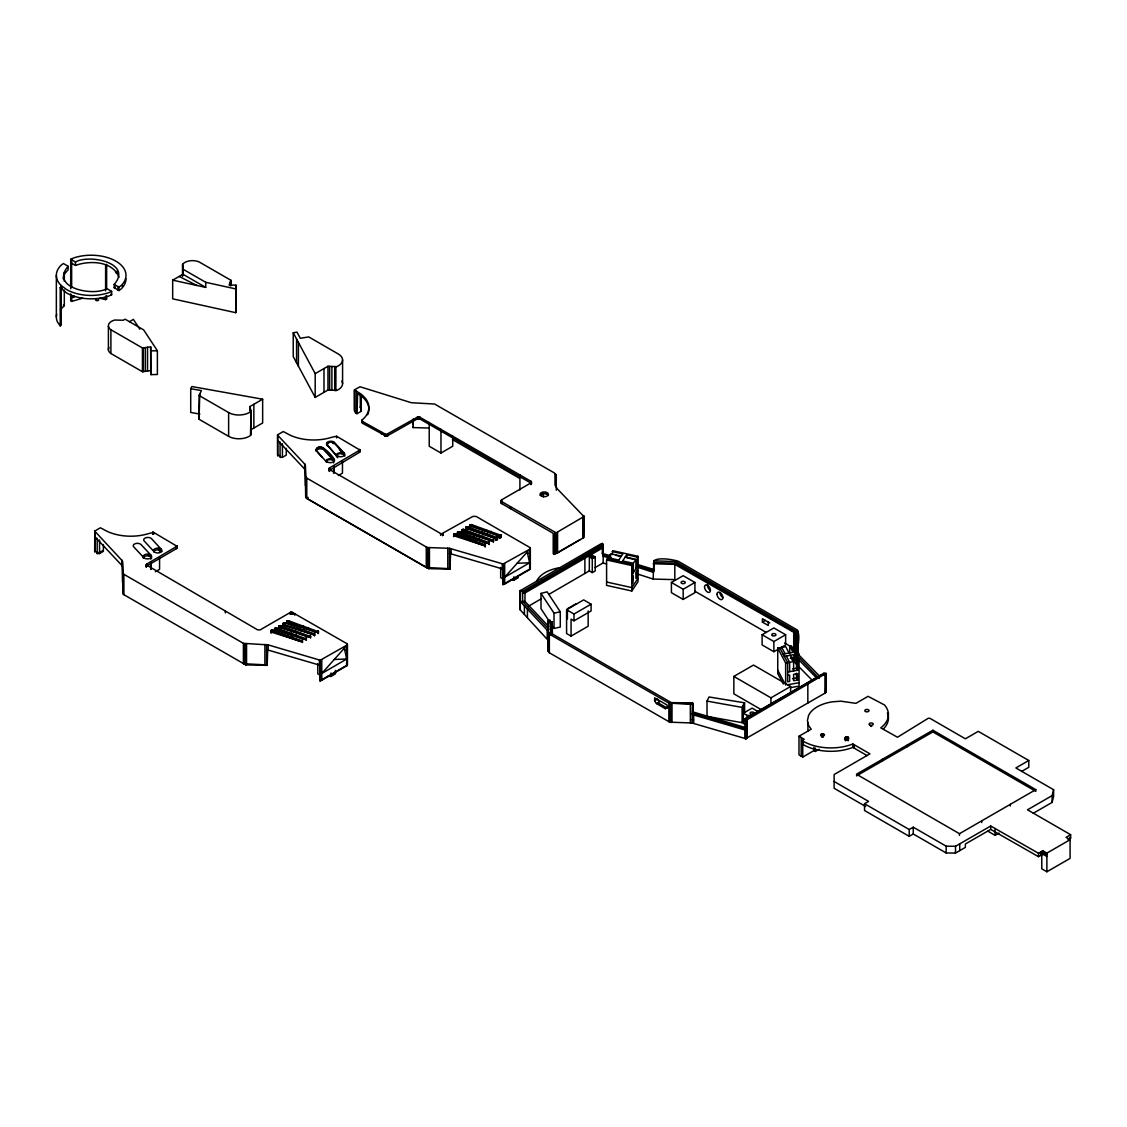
<?xml version="1.0" encoding="UTF-8"?>
<svg xmlns="http://www.w3.org/2000/svg" width="1127" height="1127" viewBox="0 0 1127 1127"><rect width="100%" height="100%" fill="white"/><g stroke="black" fill="none" stroke-linecap="round" stroke-linejoin="round"><path stroke-width="1.5" d="M1021.611 771.432L1028.782 767.29L1028.782 760.5L978.278 731.353L965.388 738.791L929.817 718.265L928.254 718.279L897.486 737.241L880.779 727.873A38.233 22.075 0 0 0 886.047 706.981L884.512 704.967L868.086 696.331L855.928 703.347L840.911 701.177L832.247 701.825A33.486 19.328 0 0 0 808.566 715.504L807.425 720.505L808.566 725.506L811.201 729.183L798.987 736.227L798.987 754.907L802.748 757.076L813.905 750.61L815.37 751.455L815.37 748.06M834.121 781.49L868.579 801.396L864.536 803.72L864.536 810.51L909.221 836.319L913.264 833.98L946.159 852.97L955.499 853.083L965.374 847.391L965.374 843.996L990.703 829.402L1038.516 856.675L1042.841 854.167L1042.841 850.772L1046.884 853.111L1070.086 839.714L1070.086 858.38L1046.884 871.777L1041.771 868.818L1041.771 853.548L1046.884 856.506M909.221 836.319L909.221 829.528L913.264 827.19L946.159 846.18L955.499 846.292L990.703 826.006L1038.516 853.28L1042.841 850.772M913.264 833.98L913.264 827.19M946.159 852.97L946.159 846.18M955.499 853.083L955.499 846.292M959.739 850.631L959.739 843.841M589.322 570.882L589.365 556.921L592.281 555.231L595.225 556.935L595.225 570.91L592.267 572.586L589.322 570.882L548.948 594.338M592.267 572.586L592.295 558.612L595.225 556.935M280.074 455.66L277.721 455.688L277.58 434.867L283.243 431.542L286.737 433.36A37.332 21.554 0 0 0 331.704 437.304L336.621 436.248L359.879 450.039L329.647 467.86L329.647 469.621L441.361 533.93L472.946 516.391L476.045 516.391L530.028 547.609L529.591 569.586M182.574 264.352L182.983 269.184L205.72 282.313L205.72 287.413L182.983 274.284L172.67 280.158L172.67 298.824L235.782 312.686L235.98 285.173L229.077 285.046L230.965 280.299L199.409 262.084A10.805 6.241 0 0 0 182.574 264.352L182.574 276.242M235.782 312.686L235.98 285.173M354.427 389.843L357.597 391.914A37.952 21.906 0 0 1 363.88 418.342L362.105 420.089L362.471 421.442L386.167 434.613L416.99 417.384L419.765 417.173L530.986 481.328L530.986 482.891L501.783 499.754L501.092 501.247L556.146 532.832L583.913 516.546L557.259 488.822C553.442 484.624 558.978 476.636 554.484 473.016L434.585 404.029L411.341 402.719L360.048 386.758L354.427 389.843L354.441 410.58L355.428 412.905L357.005 413.694L360.978 411.397L360.978 394.422M429.373 428.035L413.172 427.584L413.271 426.302M146.144 564.796L257.689 629.894L260.112 629.894L290.062 612.609L292.175 612.285L346.75 643.559L347.37 644.869L320.237 660.239L268.198 644.898L243.404 643.334L123.885 574.319L122.815 572.882L122.322 560.823L94.696 531.099L100.345 527.774L103.839 529.577A37.332 21.554 0 0 0 148.806 533.522L153.723 532.465L176.981 546.257L146.749 564.078L146.144 566.825M146.2 566.332L176.53 548.595L176.967 546.144M329.028 470.593L359.414 452.364L359.414 451.11M319.941 679.13L320.237 680.609L321.773 680.271L347.13 665.564L346.51 663.789M502.839 582.898L503.135 584.378L504.671 584.04L530.028 569.346L530.253 568.318M583.885 521.843L583.476 520.632M826.077 683.554L825.668 682.342M63.112 278.721L64.07 274.523L68.141 269.663L68.141 266.268L63.351 263.507L61.013 265.282A34.824 20.103 0 0 0 61.013 285.385L66.549 289.54A34.824 20.103 0 0 0 108.586 292.738L111.643 291.386L111.643 294.781L108.586 296.133A34.824 20.103 0 0 1 66.549 292.935L60.21 287.653L61.224 287.061L61.224 325.252L60.21 325.844L57.533 322.125A34.824 20.103 0 0 1 56.646 314.292M270.748 630.726L300.261 641.531L302.445 640.995L272.931 630.204L270.903 630.514L270.748 632.416M274.579 628.796L276.819 628.049L306.333 638.854L304.149 639.375L275.016 629.415C273.551 629.373 274.875 630.43 276.819 629.754L305.952 639.713L305.952 638.023M316.673 450.701L326.745 462.324A4.156 2.395 0 0 1 326.337 460.506L326.745 459.929A4.156 2.395 0 0 1 330.352 458.717L331.423 458.802A4.156 2.395 0 0 1 333.944 459.929L333.944 459.069C333.353 456.449 317.884 439.248 316.264 450.969L316.673 451.547L316.264 450.124M316.264 448.884L316.264 450.969M286.723 621.428L316.236 632.233L318.42 631.712L288.921 620.907L286.878 621.216L286.681 623.358M453.646 534.494L483.145 545.299L485.343 544.778L455.829 533.973L453.787 534.297L453.646 536.635M457.477 532.578L459.717 531.831L489.231 542.622L487.033 543.158L457.477 532.578L457.477 534.268M461.746 530.014L491.259 540.819L493.443 540.284L463.93 529.493L461.901 529.803L461.746 532.155M469.621 525.21L499.134 536.001L501.318 535.48L471.804 524.675L469.776 524.999L469.621 527.351M1033.29 813.257L1052.097 802.41L1052.097 795.62L1053.618 789.731L1015.878 767.952L1028.782 760.5M1052.097 802.41L1053.618 796.521L1053.618 789.731M826.077 673.368L747.243 719.674L745.694 720.012L745.398 718.533L823.907 673.199L826.077 673.368L825.584 692.823L745.694 738.678L692.048 722.985L669.776 722.182L549.342 652.772L548.271 651.321L547.778 620.597L549.948 620.273L550.582 634.642L550.582 632.937L548.567 633.43L548.567 652.11M826.006 692.246L825.668 690.837M97.176 551.892L94.696 551.469L95.034 530.69M277.721 455.688L277.932 454.843M547.99 640.15L520.28 609.975L520.209 590.717L601.043 543.763C605.805 541.65 601.057 553.103 602.804 554.639L611.031 557.273M520.153 609.538L520.491 590.463M243.404 643.334L243.404 663.704L266.592 664.916L267.141 663.662M122.533 561.697L122.815 593.253L123.885 594.69L245.799 664.902L267.141 665.367L267.705 650.533M277.721 435.304L305.22 464.592L305.713 497.021L306.769 498.472L426.288 567.473L449.49 568.684L450.039 567.444M308.023 497.317L308.023 499.007L428.683 568.67L450.039 569.135L450.589 552.61M692.048 722.985L692.598 703.065L671.255 702.6L550.582 632.937M692.598 704.755L693.161 703.516L675.2 703.234M693.161 703.516L693.161 711.996L692.048 714.504L745.694 730.197L745.144 718.956L821.752 674.735M251.194 429.584L262.647 422.977L262.647 399.212L249.87 406.579L251.096 411.158L250.476 435.473A14.538 8.396 0 0 1 245.306 437.924L243.207 438.403A14.538 8.396 0 0 1 228.626 436.332L199.028 419.244L199.761 393.999M743.341 720.378L742.115 722.675L707.009 716.392L707.009 701.107L709.052 696.965L744.581 702.811L744.581 712.997M637.347 565.712L653.801 570.98L653.801 560.795C658.351 557.302 671.424 559.161 678.299 561.288L796.676 629.641C802.03 636.53 795.211 648.124 799.452 655.618L819.709 676.27M676.439 560.556L674.819 564.373L674.819 579.644L653.167 579.053L653.801 562.486L675.622 563.317L795.563 632.557L796.409 644.165L795.338 644.193L794.634 632.796L795.563 632.557L795.563 630.852L675.622 561.612L653.801 560.795M501.783 499.754L501.008 502.543L501.783 503.628L553.216 533.325L553.216 553.695L554.442 554.399L554.442 552.709L557.583 552.864L583.561 537.72L583.842 516.124M199.902 414.088L190.717 412.454L190.717 388.688L191.872 386.533L262.647 399.212M742.115 722.675L742.115 707.404L744.581 702.811M671.255 702.6L670.579 722.407M612.186 554.653L612.736 550.709L637.981 556.287L637.981 581.757L631.824 590.999L606.594 585.406L606.594 559.95L610.735 553.794L621.371 556.146M618.019 561.19L622.865 553.906L612.186 551.54M621.893 562.049L626.739 554.766L637.417 557.132L637.981 556.287M631.824 590.999L631.824 565.543L635.924 559.372L625.246 557.006M632.571 573.756L637.417 566.472L637.417 557.132M632.571 577.151L633.318 576.024L632.571 583.518L632.571 564.416L607.34 558.823M637.981 578.362L631.824 587.604L606.594 582.011M60.506 309.587L64.309 305.656L64.309 290.019M153.737 551.638L154.145 551.061A4.156 2.395 0 0 1 157.752 549.863L158.822 549.934A4.156 2.395 0 0 1 161.767 551.638M316.264 449.729C323.252 443.249 329.901 456.379 333.944 459.929M326.337 461.352L326.745 460.774A4.156 2.395 0 0 1 330.352 459.577L331.423 459.661A4.156 2.395 0 0 1 334.367 461.352M279.003 626.034L279.242 627.077L308.361 637.037L310.559 636.516L281.046 625.71L279.003 626.034L279.003 628.598M283.06 623.414L283.3 624.457L312.433 634.431L314.616 633.909L285.103 623.104L283.06 623.414L282.919 625.767M465.958 527.197L466.198 528.239L495.317 538.199L497.514 537.678L468.001 526.872L465.958 527.197L465.958 529.746M465.817 529.098L468.001 528.577L497.514 539.368L497.514 537.227M469.621 526.901L471.804 526.379L500.937 536.339M176.77 548.412L176.77 545.82M346.75 645.475L321.773 673.481L347.13 658.774L347.13 648.588M251.096 411.158L250.476 411.707A14.538 8.396 0 0 1 245.306 414.158L243.207 414.637A14.538 8.396 0 0 1 228.626 412.567L199.028 395.478L201.423 390.604L190.717 388.688M68.141 266.268C49.461 287.765 93.245 296.753 106.868 288.625L111.643 291.386M125.999 278.721A34.824 20.103 0 0 1 121.336 288.78L118.997 290.541L114.207 287.779L114.207 284.384C132.887 262.887 89.103 253.913 75.481 262.027L70.705 259.266L70.705 288.723M114.207 287.779L115.475 286.821M118.997 290.541L118.997 287.146L121.336 285.385A34.824 20.103 0 0 0 115.799 261.112A34.824 20.103 0 0 0 73.762 257.914L70.705 259.266M279.003 627.725L281.046 627.415L310.164 637.375L310.164 635.684M517.166 563.246L529.591 562.796L527.619 553.808L530.028 552.371M845.391 737.326C843.419 739.03 847.631 740.157 848.659 738.763C849.561 735.607 842.193 736.889 845.391 740.721M97.176 538.312L97.176 553.582L100.979 551.314M520.153 590.872L522.632 591.295L602.804 544.454M541.89 581.476L522.632 592.985L524.985 592.971L603.17 547.637L602.804 546.158L541.89 581.476L541.89 579.785M129.535 321.66L133.38 319.392L139.818 329.169M97.176 553.582L99.528 553.568L103.374 551.328L103.374 544.538M280.074 442.08L280.074 457.365L282.426 457.337L286.272 455.111L286.272 448.321M527.985 606.509L541.467 598.676M867.114 755.611L852.871 747.384A38.896 22.455 0 0 1 802.044 743.905L802.044 740.509L804.213 739.256L798.987 736.227M802.044 743.905L803.481 743.073M815.37 751.455L819.132 749.272M987.985 831.233L995.099 835.346L999.001 833.092M60.619 288.216L61.633 287.639M62.07 288.23L61.069 288.808L61.069 285.413M99.838 298.246L105.614 299.627L106.628 299.035L106.628 295.57M315.194 397.408L315.194 373.643L327.971 366.261L336.832 366.613A14.538 8.396 0 0 0 341.087 363.627L341.932 362.415A14.538 8.396 0 0 0 338.325 354.005L308.728 336.917L300.289 338.297L296.964 332.113L293.231 332.775L293.231 356.541L315.194 397.408L327.971 390.027L336.832 390.379A14.538 8.396 0 0 0 341.087 387.392L341.932 386.181A14.538 8.396 0 0 0 341.833 381.053M362.471 423.132L362.471 421.442L362.908 423.442L386.476 436.304L416.99 419.089L419.765 418.878L531.409 483.384M155.399 571.755L159.569 569.346L159.569 557.471M338.297 475.538L342.467 473.129L342.467 461.239M429.218 422.47L429.218 446.236L440.967 453.026L452.73 446.236L452.73 436.05M305.431 465.479L305.713 476.651L306.769 478.102L427.218 547.511L449.49 548.314L503.135 564.007L529.648 549.258L504.671 577.249L530.028 562.556L529.648 552.653M319.688 664.282L319.941 680.821L346.51 665.479M327.858 676.285L331.014 676.411L335.423 673.861L335.423 670.466M554.442 554.399L580.208 539.523M502.572 568.05L502.839 584.603L527.929 570.107M510.756 580.053L513.912 580.18L518.321 577.644M595 567.642L603.17 562.922L606.495 563.993M576.221 603.663L567.402 608.763L567.402 618.948M566.585 609.749L583.659 599.888L591.083 604.171L591.083 610.961L574.009 620.822L571.065 619.132L571.065 636.107L566.585 633.515L566.585 609.749L574.009 614.032L591.083 604.171M571.065 636.107L588.153 626.246L588.153 610.961M671.41 582.476L683.173 575.686L694.922 582.476L694.922 592.661L683.173 599.451L671.41 592.661L671.41 582.476L683.173 589.266L694.922 582.476M769.769 622.949L762.416 618.709L762.416 622.104L765.36 620.399M762.106 634.74L773.869 627.95L785.632 634.74L785.632 644.926L773.869 651.716L762.106 644.926L762.106 634.74L773.869 641.531L785.632 634.74M654.632 700.811L657.562 699.106L659.408 701.867L656.463 703.558L654.632 700.811L654.632 697.838L667.128 705.051L667.128 708.024L665.282 708.658L656.463 703.558M665.282 708.658L668.226 706.953M760.556 709.249L733.846 693.823L733.846 676.425L753.498 665.071L790.605 686.498L790.605 691.724M770.953 704.798L770.953 697.838L790.605 686.498M1035.798 789.633L932.888 730.226L856.464 774.221L959.471 833.698L1035.798 789.633L1035.798 791.337L932.888 731.916L856.464 775.911M1052.097 795.62L1027.514 809.806L1070.65 834.713L1070.65 838.108L1068.072 839.601M1070.65 834.713L1066.043 837.375L1070.086 839.714M1041.038 853.97L1041.771 853.548M334.268 659.478L346.693 659.027L344.735 650.04L346.75 648.87L346.693 665.818M71.649 263.211L75.481 265.423C89.582 260.252 113.052 260.9 118.927 277.327M70.705 293.922L70.705 300.853L71.649 301.402L82.51 298.246M493.443 541.538L462.14 531.324L462.14 529.634M489.231 543.876L457.914 533.663L457.914 531.972M485.343 546.032L454.026 535.804L454.026 534.113M314.616 635.149L283.3 624.936L283.3 623.245M271.128 632.036L302.064 641.869L302.064 640.164M541.002 593.422L547.116 591.83L560.274 611.792L560.274 627.063L554.019 628.443L541.002 608.693L541.002 593.422L554.019 613.158L554.019 628.443M653.167 563.768L674.819 564.373L794.634 632.796L794.634 641.277L793.718 641.502L794.267 652.688L798.423 652.589M318.279 632.754L287.427 622.611L287.427 620.907M821.992 733.846C818.864 734.283 821.639 737.255 823.569 736.044C827.232 733.86 818.695 731.916 821.992 737.241M554.019 613.158L560.274 611.792M783.279 684.004L777.743 673.566L777.743 648.095L785.716 646.715L789.041 653.012M789.675 653.773L789.675 645.996L791.168 645.729L799.071 660.647L799.071 686.118L790.689 687.597M783.082 654.054L793.028 652.308L789.675 645.996M784.293 656.351L794.239 654.604L797.578 660.915L797.578 670.255L787.646 672.002M790.266 658.281L794.239 657.576L796.521 661.873L796.521 668.241L797.578 670.255M777.743 648.095L785.646 663.014L793.605 661.619L793.605 670.959M797.578 660.915L799.071 660.647M796.521 661.873L798.015 661.619M792.535 668.945L796.521 668.241M787.646 675.397L789.633 675.045L789.633 681.412L787.646 681.765L787.646 662.676L779.743 647.743M792.535 678.708L798.015 677.736M797.578 680.018L793.605 680.708L793.605 674.355L797.578 673.65L797.578 680.018L796.521 678.003L796.521 673.228M787.322 684.793L799.071 682.723M798.043 653.392L797.536 630.359L795.563 630.852L796.409 652.632L796.578 654.998L798.747 654.646M552.427 634.191L552.117 621.639L549.948 621.963L549.948 620.273M796.535 654.421L798.62 654.139M110.897 329.746L142.439 347.961L150.68 346.862L150.891 374.629L157.386 374.502L157.386 350.736L143.636 329.873L125.083 319.166L123.209 320.251L114.841 320.026A10.805 6.241 0 0 0 110.897 329.746L110.897 353.512L142.439 371.727L150.68 370.628L150.68 346.862M360.048 407.129L360.612 408.213M796.493 653.843L798.479 653.618M602.522 543.341L602.522 553.526L610.735 555.822M796.409 642.446L798.423 642.404M150.891 350.863L157.386 350.736M548.567 626.387L524.985 601.452L520.28 601.494L547.778 630.782M547.99 621.47L548.271 632.656L549.342 634.092L668.86 703.107L692.048 704.319M758.006 711.531L752.132 708.136L743.299 713.222L747.06 715.391L751.794 715.589M148.539 554.188L147.454 554.104A4.156 2.395 0 0 0 143.862 555.301L143.439 555.879A4.156 2.395 0 0 0 146.383 558.823A4.156 2.395 0 0 0 151.469 557.118A4.156 2.395 0 0 0 148.539 554.188L148.454 555.879A4.156 2.395 0 0 1 151.61 558.203M148.539 555.879L147.454 555.794A4.156 2.395 0 0 0 143.862 557.006L143.439 557.583A4.156 2.395 0 0 0 143.298 558.203M449.49 553.413L503.135 569.107M266.592 649.631L320.237 665.324L319.941 663.845L319.941 680.821M707.009 701.107L742.115 707.404M205.72 282.313L235.782 288.921M172.67 280.158L205.72 287.413M692.048 719.59L693.654 719.942M615.581 555.273L619.949 556.231M634.022 559.358L626.739 557.738L626.739 554.766M608.115 557.71L618.765 560.077M622.639 560.936L633.318 563.303L633.318 572.629M606.594 559.95L631.824 565.543M103.416 298.275L106.628 299.035M332.578 443.179L333.691 443.629M693.161 711.996L745.144 727.45M637.037 564.303L654.435 569.698L653.167 572.262L636.501 566.881M609.834 558.288L603.17 556.132L602.522 553.526M636.501 573.671L653.167 579.053M179.207 276.453L196.859 285.469M452.434 439.558L519.505 478.285M545.426 493.246L548.469 495.007M762.416 622.104L768.304 625.499L768.304 622.104M694.626 591.083L766.275 632.458M784.561 643.01L793.718 648.293L793.887 651.758M590.83 556.076L593.774 557.766M589.365 556.921L592.295 558.612M114.207 284.384L118.997 287.146M1069.579 837.488L1070.65 838.108M110.7 294.232L111.643 294.781M1042.841 852.463L1046.884 854.801M802.044 740.509A38.896 22.455 0 0 0 852.871 743.989L869.959 753.85L834.121 774.545L834.121 788.28L865.677 806.509M733.846 676.425L770.953 697.838M60.83 288.103L61.562 288.526M63.351 305.107L64.309 305.656M503.177 579.081L500.67 577.644L500.67 567.459M746.243 725.112L743.299 723.407L743.341 705.108M864.536 803.72L909.221 829.528M657.929 702.713L666.747 707.812M320.293 675.312L317.786 673.861L317.786 663.676M102.247 550.554L103.374 551.328M337.043 455.533L337.706 456.026A4.156 2.395 0 0 0 343.171 456.238A4.156 2.395 0 0 0 344.242 453.139L334.353 442.418A4.156 2.395 0 0 0 328.675 441.545A4.156 2.395 0 0 0 327.154 444.827L337.043 456.379L327.154 444.827M154.145 551.765L154.808 552.258A4.156 2.395 0 0 0 161.344 551.765A4.156 2.395 0 0 0 158.822 548.243L157.752 548.159A4.156 2.395 0 0 0 154.145 549.356L153.737 549.934A4.156 2.395 0 0 0 154.145 551.765L144.256 541.045A4.156 2.395 0 0 1 145.777 537.776A4.156 2.395 0 0 1 151.469 538.65L161.344 549.356M796.775 657.774L816.99 678.369M794.141 656.942L794.408 662.141L812.243 680.314M796.578 654.998L819.16 678.454M277.721 440.403L305.22 469.691M94.823 536.635L122.322 565.923M548.764 629.19L522.632 601.48L522.632 591.295M323.886 449.997L333.944 460.774M317.8 452.744L322.28 457.534M151.06 555.301L140.988 544.524A4.156 2.395 0 0 0 135.31 543.651A4.156 2.395 0 0 0 133.789 546.933L143.862 557.696M148.82 554.611L151.06 557.006M327.154 445.672A4.156 2.395 0 0 1 328.675 442.39A4.156 2.395 0 0 1 334.353 443.277L344.242 453.984L344.242 453.139M339.312 449.49L344.242 454.829M159.372 548.919L161.344 551.061M293.231 332.775L315.194 373.643M790.266 655.308L793.605 661.619M795.845 673.65L797.282 676.383M781.744 647.419L785.068 653.716M786.28 655.999L789.633 662.324L789.633 671.65M777.743 670.171L784.857 683.596M251.096 434.923L250.884 410.482M360.978 411.397L360.612 394.633M305.431 485.85L305.22 464.592M122.533 582.067L122.322 560.823M527.225 551.976L527.619 553.808M344.327 648.208L344.735 650.04M745.144 718.956L745.398 720.223M413.172 423.4L413.271 424.611M794.634 641.277L795.338 652.66L795.338 644.193M150.68 370.628L150.891 374.629M995.085 828.542L995.099 835.346M1046.884 853.111L1046.884 871.777M1042.109 851.195L1042.109 854.59M1040.644 852.04L1040.644 855.435M1038.516 853.28L1038.516 856.675M1010.299 804.354L1010.299 806.044M990.703 826.006L990.703 829.402M981.73 820.85L981.73 822.541M959.471 833.698L959.471 835.389M932.888 730.226L932.888 731.916M907.39 744.933L907.39 746.637M882.314 759.288L882.314 760.993M854.336 744.834L854.336 748.229M852.871 743.989L852.871 747.384M848.321 737.326L848.321 740.721M847.898 737.128L847.898 740.524M847.391 737.002L847.391 740.397M846.856 736.973L846.856 740.369M846.321 737.002L846.321 740.397M845.813 737.128L845.813 740.524M825.894 673.777L825.753 692.64M825.584 674.157L825.584 692.823M825.119 674.481L825.119 693.147M823.907 673.199L823.907 674.904M823.062 733.846L823.062 737.241M822.527 733.804L822.527 737.199M813.905 747.215L813.905 750.61M807.834 684.455L807.834 703.135M807.918 722.675L807.918 731.169M802.748 741.805L802.748 757.076M801.184 737.509L801.184 756.175M797.874 631.233L797.874 649.899M794.239 654.604L794.408 662.141M793.718 633.022L793.718 648.293M792.239 657.154L792.239 660.38M785.646 663.014L785.646 685.089M773.869 641.531L773.869 651.716M747.06 715.391L747.06 718.787M747.243 719.674L747.243 738.34M746.525 719.928L746.328 738.65M746.116 719.998L746.116 738.664M745.905 720.012L745.905 738.678M745.694 720.012L745.694 738.678M745.398 718.533L745.398 728.718L692.598 713.25L692.598 703.065M744.877 730.071L744.877 738.551M693.654 714.856L693.654 723.337M690.344 704.178L690.344 722.844M683.173 589.266L683.173 599.451M672.002 703.882L672.002 722.562M670.847 703.783L670.847 722.449M670.297 703.671L670.297 722.337M670.044 703.6L670.044 722.266M669.776 703.516L669.776 722.182M668.86 703.107L668.86 721.773M635.924 559.372L635.924 568.712M603.17 547.637L603.17 562.922M584.885 558.189L584.885 573.474M583.758 515.927L583.701 537.537M583.476 515.546L583.377 537.903M583.222 555.766L583.222 557.456M582.927 517.856L582.927 538.227M574.009 614.032L574.009 620.822M557.583 532.493L557.583 552.864M557.161 532.677L557.161 553.047M556.921 532.747L556.921 553.118M556.668 532.803L556.668 553.174M556.414 532.832L556.414 553.202M556.287 486.808L556.287 490.203M556.146 532.832L556.146 553.202M555.667 474.608L555.667 484.793M555.893 532.832L555.893 553.202M555.442 473.889L555.512 485.906M555.625 532.803L555.625 553.174M555.343 473.749L555.343 485.624M555.372 532.747L555.372 553.118M555.146 532.677L555.146 553.047M554.723 532.493L554.723 552.864M552.117 621.639L552.117 635.219M549.342 634.092L549.342 652.772M548.271 632.656L548.271 651.321M547.778 620.597L547.778 639.263M547.215 629.951L547.215 638.445M543.439 493.401L543.439 496.796M531.493 481.821L531.535 483.666M531.296 481.553L531.296 484.356M530.986 481.328L530.986 484.596M530.324 548.116L530.324 568.839M530.253 547.947L530.155 569.177M530.028 548.976L530.028 569.346M527.436 609.045L527.436 617.54M524.985 592.971L524.985 601.452M524.407 605.847L524.407 614.342M520.28 591.309L520.28 609.975M519.913 474.721L519.913 490.006M513.912 576.785L513.912 580.18M510.545 506.995L510.545 508.686M504.671 563.669L504.671 584.04M503.966 563.937L503.966 584.307M503.769 563.979L503.558 584.378M503.346 564.007L503.346 584.378M503.135 564.007L503.135 584.378M502.839 569.318L502.839 584.603M502.318 563.88L502.318 568.98M501.783 501.938L501.783 503.628M501.36 500.078L501.36 503.318M501.318 535.029L501.318 536.734M501.092 500.444L501.092 502.938M501.163 534.832L501.163 536.522M500.937 534.649L500.937 537.565M500.627 536.001L500.627 537.706M500.261 536.086L500.261 537.79M499.881 536.114L499.881 537.818M499.486 536.086L499.486 537.79M499.134 536.001L499.134 537.706M497.359 537.015L497.359 539.579M497.12 536.846L497.12 539.763M496.81 538.199L496.81 539.903M496.458 538.283L496.458 539.988M496.063 538.312L496.063 540.016M495.683 538.283L495.683 539.988M495.317 538.199L495.317 539.903M493.499 540.072L493.499 541.763M493.302 539.636L493.302 542.2M493.062 539.453L493.062 541.157M491.231 531.324L491.231 533.029M489.231 542.186L489.231 544.327M489.076 541.974L489.076 544.538M488.836 541.791L488.836 543.496M487.428 533.522L487.428 535.226M486.371 529.662L486.371 531.366M485.343 544.327L485.343 546.468M485.188 544.116L485.188 546.68M484.948 543.947L484.948 546.863M483.074 536.043L483.074 537.734M482.567 531.859L482.567 533.564M478.961 538.41L478.961 540.115M478.496 534.48L478.496 536.17M475.185 540.594L475.185 542.298M474.284 536.818L474.284 538.509M471.804 524.675L471.804 526.379M471.452 524.59L471.452 526.295M471.058 524.562L471.058 526.267M470.677 524.59L470.677 526.295M470.311 524.675L470.311 526.379M470.396 538.96L470.396 540.65M470.001 524.816L470.001 526.52M469.776 524.999L469.776 527.563M468.001 526.872L468.001 528.577M467.635 526.788L467.635 528.493M467.254 526.76L467.254 528.464M466.86 526.788L466.86 528.493M466.508 526.872L466.508 528.577M466.198 527.013L466.198 529.929M463.93 529.493L463.93 531.183M463.577 529.408L463.577 531.099M463.183 529.38L463.183 531.071M462.803 529.408L462.803 531.099M462.436 529.493L462.436 531.183M461.901 529.803L461.901 531.507M459.717 531.831L459.717 533.522M459.365 531.747L459.365 533.437M458.971 531.719L458.971 533.409M458.59 531.747L458.59 533.437M458.224 531.831L458.224 533.522M457.675 532.141L457.534 534.043M455.829 533.973L455.829 535.677M455.463 533.888L455.463 535.593M455.083 533.86L455.083 535.55M454.702 533.888L454.702 535.593M454.336 533.973L454.336 535.677M453.787 534.297L453.787 535.987M451.096 548.666L451.096 553.766M450.039 552.16L450.039 569.135M449.49 548.314L449.49 568.684M447.785 548.173L447.785 568.543M443.01 533.677L443.01 535.367M442.657 533.832L442.657 535.522M442.46 533.888L442.46 535.579M440.967 429.26L440.967 453.026M440.587 533.677L440.587 535.367M429.443 547.891L429.443 568.262M428.683 568.67L428.006 547.736M428.288 547.778L428.288 568.149M427.739 547.666L427.739 568.036M427.471 547.595L427.471 567.966M427.218 547.511L427.218 567.881M426.288 547.102L426.288 567.473M420.244 417.384L420.244 419.089M419.765 417.173L419.765 418.878M419.498 417.103L419.498 418.807M419.216 417.046L419.216 418.751M418.92 417.018L418.92 418.709M418.624 417.004L418.624 418.695M418.314 417.018L418.314 418.709M418.018 417.046L418.018 418.751M417.737 417.103L417.737 418.807M417.469 417.173L417.469 418.878M416.99 417.384L416.99 419.089M413.172 419.089L413.172 427.584M387.843 434.219L387.843 435.924M387.35 434.43L387.35 436.135M387.082 434.515L387.082 436.219M386.786 434.571L386.786 436.276M386.476 434.613L386.476 436.304M386.167 434.613L386.167 436.318M385.871 434.613L385.871 436.304M385.561 434.571L385.561 436.276M385.265 434.515L385.265 436.219M384.997 434.43L384.997 436.135M384.504 434.219L384.504 435.924M381.574 432.529L381.574 434.233M362.908 421.752L362.908 423.442M362.204 419.892L362.302 422.963M362.105 420.089L362.176 422.78M360.33 395.211L360.33 407.086M359.865 449.927L359.865 451.857M359.668 449.588L359.668 452.181M359.414 449.405L359.414 452.364M357.005 413.694L357.597 393.605A37.952 21.906 0 0 1 367.627 414.75M356.357 391.294L356.357 413.37M354.498 390.294L354.582 410.749M347.426 644.348L347.426 665.071M347.271 643.996L347.271 665.409M347.13 643.841L347.13 665.564M346.75 643.559L346.792 663.958M342.58 359.851L342.58 383.617M341.58 452.857L341.58 453.702M337.706 456.026L337.706 457.731M336.621 436.248L336.621 437.938M336.804 454.322L336.804 455.167M335.888 366.965L335.888 390.731M334.719 366.853L334.719 390.618M334.353 442.418L334.353 443.277M334.127 466.057L334.127 472.847M333.648 459.548L333.648 462.943M333.648 466.339L333.648 473.129M331.901 366.613L331.901 390.379M331.338 458.802L331.338 459.647M331.014 673.016L331.014 676.411M329.647 366.416L329.647 390.181M329.647 467.86L329.647 471.325M329.309 468.114L329.309 471.058M329.084 468.409L329.084 470.762M327.971 366.261L327.971 390.027M326.464 460.309L326.464 461.168M323.984 368.557L323.984 392.323M323.886 448.307L323.886 449.152M323.224 447.799L323.224 448.659M322.364 447.419L322.364 448.278M321.773 659.901L321.773 680.271M321.35 447.18L321.35 448.039M321.068 660.168L321.068 680.539M320.871 660.197L320.66 680.595M320.448 660.239L320.448 680.609M320.279 447.109L320.279 447.954M320.237 660.239L320.237 680.609M319.42 660.112L319.42 665.198M319.209 447.18L319.209 448.039M318.42 631.261L318.42 633.402M318.194 447.419L318.194 448.278M318.279 631.05L318.279 633.613M318.039 630.881L318.039 632.571M317.335 447.799L317.335 448.659M316.673 448.307L316.673 449.152M314.616 633.459L314.616 635.6M314.461 633.247L314.461 635.811M314.236 633.064L314.236 634.769M310.559 636.065L310.601 637.995M310.404 635.867L310.404 637.558M308.333 627.556L308.333 629.246M306.769 478.102L306.769 498.472M306.333 638.403L306.389 640.333M306.192 638.206L306.192 639.897M305.995 477.439L305.995 497.81M305.713 476.651L305.713 497.021M304.656 463.775L304.656 468.86M304.529 629.754L304.529 631.444M303.473 625.894L303.473 627.584M302.445 640.559L302.501 642.475M302.29 640.347L302.29 642.038M300.176 632.261L300.176 633.966M299.669 628.091L299.669 629.782M298.401 342.383L298.401 366.148M296.584 339.03L296.584 362.795M296.063 634.642L296.063 636.332M295.598 630.697L295.598 632.402M294.781 613.553L294.781 615.243M293.161 612.609L293.161 614.314M292.696 612.412L292.696 614.102M292.287 636.825L292.287 638.516M291.315 612.257L291.315 613.947M291.386 633.036L291.386 634.74M291.034 612.285L291.034 613.976M290.766 612.341L290.766 614.032M290.512 612.412L290.512 614.102M290.062 612.609L290.062 614.314M288.921 620.907L288.921 622.611M288.554 620.822L288.554 622.513M288.174 620.794L288.174 622.484M287.779 620.822L287.779 622.513M287.498 635.191L287.498 636.882M287.117 621.047L287.117 622.738M286.878 621.216L286.878 622.921M285.103 623.104L285.103 624.795M284.751 623.02L284.751 624.71M284.356 622.992L284.356 624.682M283.976 623.02L283.976 624.71M283.61 623.104L283.61 624.795M282.426 443.756L282.426 457.337M281.046 625.71L281.046 627.415M280.679 625.626L280.679 627.33M280.299 625.598L280.299 627.302M279.905 625.626L279.905 627.33M279.552 625.71L279.552 627.415M279.242 625.851L279.242 628.767M277.651 434.726L277.58 455.238M276.819 628.049L276.819 629.754M276.467 627.964L276.467 629.669M276.073 627.936L276.073 629.641M275.692 627.964L275.692 629.669M275.326 628.049L275.326 629.754M275.016 628.19L275.016 631.106M274.791 628.373L274.791 630.923M272.931 630.204L272.931 631.895M272.579 630.12L272.579 631.81M272.185 630.092L272.185 631.782M271.804 630.12L271.804 631.81M271.438 630.204L271.438 631.895M271.128 630.331L271.128 633.247M270.903 630.514L270.903 632.219M268.198 644.898L268.198 649.983M267.141 650.082L267.141 665.367M266.592 644.545L266.592 664.916M264.887 644.405L264.887 664.775M253.857 404.283L253.857 428.049M250.138 407.551L250.138 410.946M249.87 406.579L249.87 409.974M246.545 644.109L246.545 664.479M245.799 664.902L245.123 643.954M245.39 644.01L245.39 664.381M244.841 643.897L244.841 664.268M244.573 643.827L244.573 664.197M244.32 643.742L244.32 664.113M230.965 280.299L230.965 285.385M230.767 280.806L230.767 285.906M230.302 281.975L230.302 285.37M228.626 412.567L228.626 436.332M225.344 611.214L225.344 612.919M199.183 395.168L199.028 419.244M182.912 268.451L182.912 275.242M182.687 265.648L182.687 275.833M176.53 545.637L176.53 548.595M159.569 548.976L159.569 552.371M158.682 548.229L158.682 549.934M153.723 532.465L153.723 534.17M153.906 549.694L153.906 551.399M153.033 532.254L153.187 533.973M152.878 532.24L152.878 533.93M152.723 532.226L152.723 533.93M151.229 562.288L151.229 569.079M150.75 555.766L150.75 559.161M150.75 562.556L150.75 569.346M147.538 347.285L147.538 371.051M146.749 564.078L146.749 565.782M146.411 564.345L146.285 567.135M145.341 347.581L145.341 371.346M143.58 555.696L143.58 557.386M143.326 347.834L143.326 371.614M142.439 347.961L142.439 371.727M123.885 574.319L123.885 594.69M123.111 573.657L123.111 594.028M122.815 572.882L122.815 593.253M121.758 560.006L121.758 565.092M118.039 286.596L118.039 289.991M108.403 326.224L108.403 349.99M106.628 264.324L106.628 288.625M105.614 264.901L105.614 290.949M105.614 296.147L105.614 299.627M99.528 539.988L99.528 553.568M94.823 531.535L94.823 551.906M94.753 530.944L94.696 551.469M75.481 262.027L75.481 265.423M71.649 259.816L71.649 287.512M71.649 296.204L71.649 301.402M64.309 272.664L64.309 281.341M60.21 287.653L60.21 325.844M56.35 275.326L56.35 316.912M710.419 590.379A4.156 2.395 60 0 1 707.573 584.462M722.914 597.592A4.156 2.395 60 0 1 719.97 592.492M536.663 581.081A32.824 18.948 0 0 1 559.88 567.684M887.428 713.011A38.233 22.075 0 0 1 883.399 728.972M870.636 726.366A2.085 1.197 0 0 1 871.706 726.366M337.043 456.379A4.156 2.395 0 0 1 336.621 454.561L337.043 453.984A4.156 2.395 0 0 1 340.636 452.786L341.72 452.871A4.156 2.395 0 0 1 344.242 453.984M337.043 457.238A4.156 2.395 0 0 1 336.621 455.407L337.043 454.829A4.156 2.395 0 0 1 340.636 453.632L341.72 453.716A4.156 2.395 0 0 1 344.806 456.026M333.944 459.069A4.156 2.395 0 0 1 332.423 462.352A4.156 2.395 0 0 1 326.745 461.478M318.194 449.124A4.156 2.395 0 0 1 322.364 449.124M327.816 443.629A4.156 2.395 0 0 1 328.675 443.249M540.242 495.401A4.156 2.395 0 0 1 544.256 493.626A4.156 2.395 0 0 1 548.271 495.401M117.617 273.128A1.564 0.902 0 0 1 115.715 272.48A1.564 0.902 0 0 1 116.814 271.382M122.998 285.751A1.564 0.902 0 0 1 122.209 286.526M73.889 295.992A1.564 0.902 0 0 1 73.889 297.26A1.564 0.902 0 0 1 71.691 297.26A1.564 0.902 0 0 1 71.691 295.992M98.218 299.148A1.564 0.902 0 0 1 98.119 300.472A1.564 0.902 0 0 1 95.837 300.303A1.564 0.902 0 0 1 96.344 299.007M110.897 353.512A10.805 6.241 0 0 1 108.967 347.468M637.417 569.868L635.924 572.107L635.924 578.475L637.417 576.235L637.417 569.868M717.026 594.197A4.156 2.395 60 0 0 721.435 599.677A4.156 2.395 60 0 0 721.435 593.802A4.156 2.395 60 0 0 717.026 594.197M772.404 635.586A2.085 1.197 0 0 0 775.883 635.05A2.085 1.197 0 0 0 773.333 633.585A2.085 1.197 0 0 0 772.404 635.586M681.694 583.335A2.085 1.197 0 0 0 685.174 582.8A2.085 1.197 0 0 0 682.624 581.321A2.085 1.197 0 0 0 681.694 583.335M704.53 586.984A4.156 2.395 60 0 0 708.939 592.464A4.156 2.395 60 0 0 708.939 586.589A4.156 2.395 60 0 0 704.53 586.984M751.089 714.264A2.085 1.197 0 0 0 754.202 713.222A2.085 1.197 0 0 0 751.089 712.194A2.085 1.197 0 0 0 751.089 714.264M869.692 724.985A2.085 1.197 0 0 0 873.171 724.436A2.085 1.197 0 0 0 870.636 722.971A2.085 1.197 0 0 0 869.692 724.985M865.48 711.489A2.085 1.197 0 0 0 868.959 710.954A2.085 1.197 0 0 0 866.409 709.475A2.085 1.197 0 0 0 865.48 711.489M542.172 496.401A4.156 2.395 0 0 0 548.412 494.316A4.156 2.395 0 0 0 542.172 492.245A4.156 2.395 0 0 0 542.172 496.401"/></g></svg>
